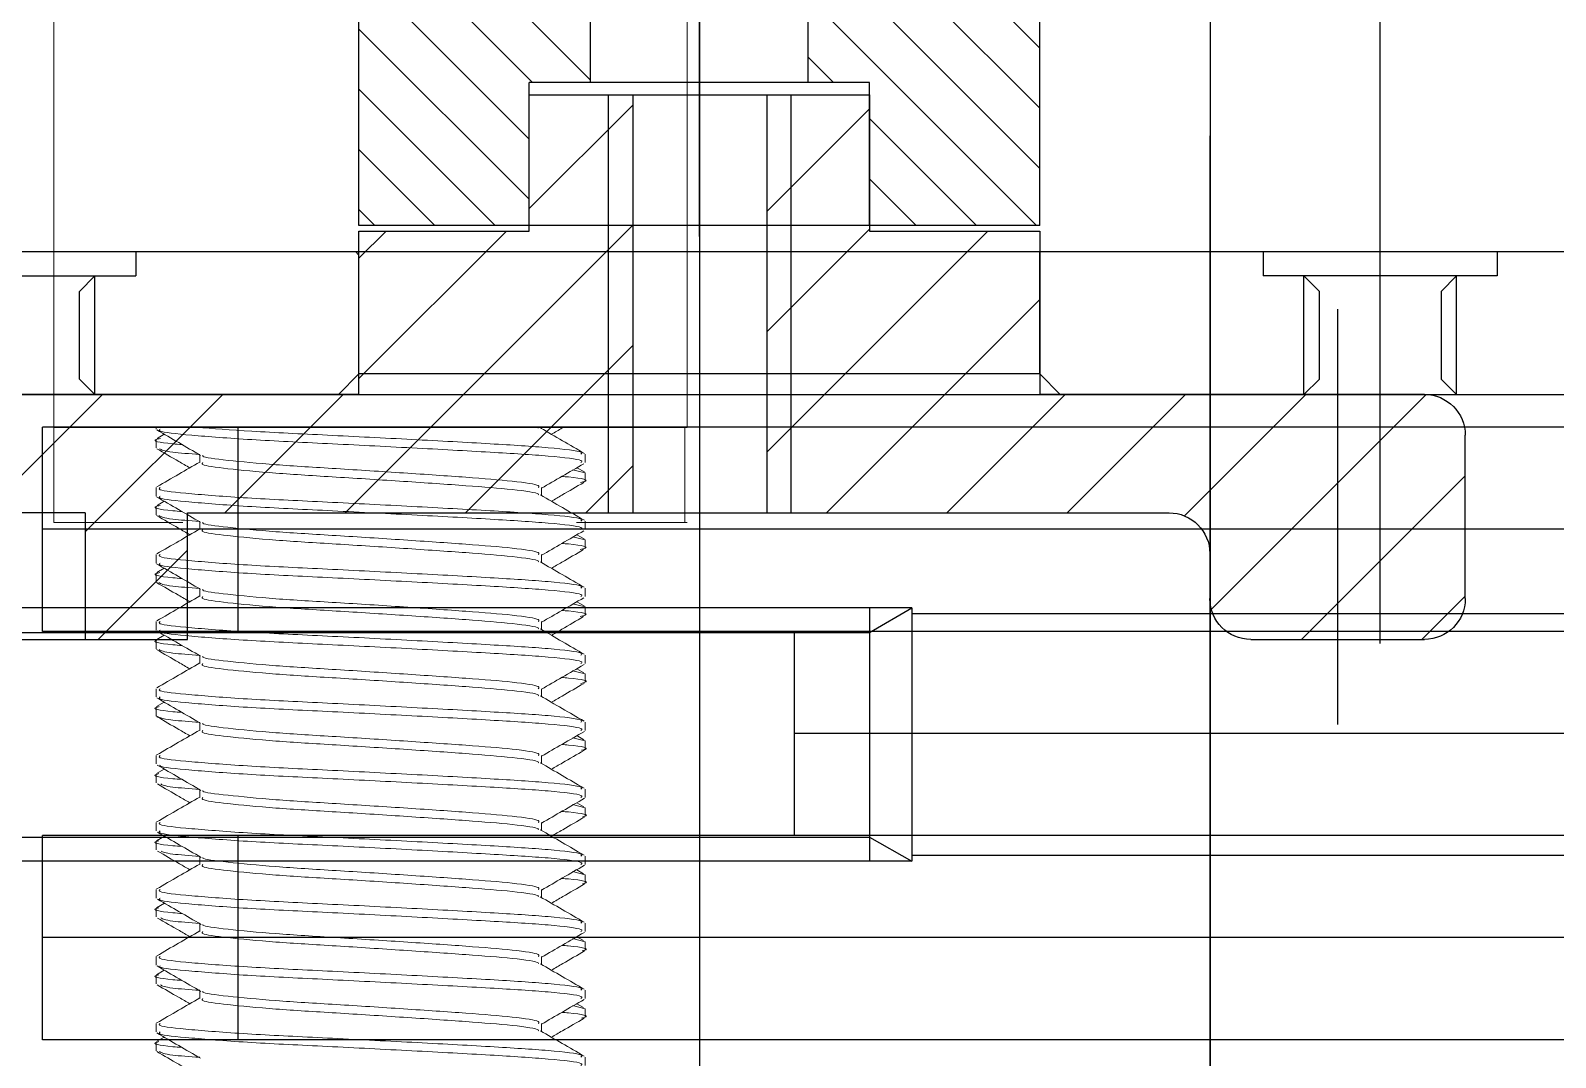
# Model space of a CAD drawing. Extents: x -73 to 76, y -94 to 26.
# Drawn here: x -17.676 to -16.556, y 12.119 to 12.874 of the extents above; entities that cross this region are included whole.
import ezdxf

# ---------------------------------------------------------------- set-up
doc = ezdxf.new("R2010")
doc.units = 0
doc.header["$MEASUREMENT"] = 0
doc.linetypes.add('CENTER', pattern=[2, 1.25, -0.25, 0.25, -0.25])
doc.layers.get('0').update_dxf_attribs({"linetype": 'CONTINUOUS'})
for name, color, linetype in [('10', 7, 'CONTINUOUS'), ('ARCHETYPE HOOK', 6, 'CONTINUOUS'), ('ARCHETYPE LATCH', 1, 'CONTINUOUS'), ('ARCHETYPE MOD FLIPPER', 2, 'CONTINUOUS'), ('ARCHETYPE POCKET', 2, 'CONTINUOUS'), ('ARCHETYPE THUMBTURN', 3, 'CONTINUOUS'), ('ARCHETYPE TT ADAPTER', 4, 'CONTINUOUS'), ('CENTERLINES', 40, 'CENTER'), ('FASTENERS', 6, 'CONTINUOUS'), ('TEXT', 7, 'CONTINUOUS')]:
    doc.layers.add(name, color=color, linetype=linetype)
doc.styles.add('SIMPLEX', font='simplex.shx', dxfattribs={"height": 0.125})

# ---------------------------------------------------------------- blocks, each defined once
blk = doc.blocks.new('A$C4B635C4E')
at = {"layer": 'FASTENERS'}
for p, q in [((0.1215, 0.2812), (1.4691, 0.2812)), ((1.4691, 0.2856), (2.9822, 0.2856)), ((1.4691, 0.2856), (1.4691, 0.0995)), ((1.5, 0.2677), (1.4691, 0.2856)), ((1.5, 0.2856), (1.5, 0.0995)), ((3, 0.2677), (1.5, 0.2677)), ((1.5, 0.1173), (1.4691, 0.0995)), ((3, 0.1173), (1.5, 0.1173)), ((0.1215, 0.1038), (1.4691, 0.1038)), ((1.4691, 0.0995), (2.9822, 0.0995))]:
    blk.add_line(p, q, dxfattribs=at)
blk = doc.blocks.new('A$C4DFD61B5')
at = {"layer": 'ARCHETYPE HOOK'}
for p, q in [((2.162, 0.8781), (2.162, 0)), ((2.162, 0), (2.162, 0.8781)), ((0, 0.6641), (3.0195, 0.6641)), ((2.8761, 0.6641), (2.8761, 0.5141)), ((3.0195, 0.5141), (3.0195, 0.6641)), ((0, 0.5891), (3.0195, 0.5891)), ((0, 0.5141), (3.0195, 0.5141)), ((2.4675, 0.5141), (2.4675, 0.3641)), ((0, 0.4391), (2.4675, 0.4391)), ((0, 0.3641), (3.0195, 0.3641)), ((2.8761, 0.3641), (2.8761, 0.2141)), ((3.0195, 0.2141), (3.0195, 0.3641)), ((0, 0.2891), (3.0195, 0.2891)), ((0, 0.2141), (3.0195, 0.2141))]:
    blk.add_line(p, q, dxfattribs=at)
blk = doc.blocks.new('*U20')
at = {"layer": '10'}
blk.add_point((22.3374, 10.7064), dxfattribs=at)
at = {"layer": '10', "style": 'SIMPLEX', "flags": 9}
for tag in ['LINE_1', 'LINE_2', 'LINE_3', 'LINE_4']:
    blk.add_attdef(tag, (22.3374, 10.7064), '', height=0.125, dxfattribs=at)
blk = doc.blocks.new('A$C6EB44D03')
at = {"ltscale": 0.25}
for p, q in [((1.14, 0.4735), (1.14, 0)), ((1.64, 0.0024), (1.64, 0.4759))]:
    blk.add_line(p, q, dxfattribs=at)
for p, q in [((2.725, 0.2905), (0.135, 0.2905)), ((1.0953, 0.2792), (1.084, 0.2905)), ((1.196, 0.2905), (1.1847, 0.2792)), ((1.39, 0.2755), (1.375, 0.2905)), ((1.89, 0.2755), (1.905, 0.2905)), ((2.084, 0.2905), (2.0953, 0.2792)), ((1.39, 0.2755), (1.89, 0.2755)), ((1.0953, 0.2148), (1.084, 0.2035)), ((1.196, 0.2035), (1.1847, 0.2148)), ((2.084, 0.2035), (2.0953, 0.2148)), ((1.054, 0.1855), (1.054, 0.2035)), ((1.226, 0.1855), (1.226, 0.2035)), ((2.054, 0.1855), (2.054, 0.2035)), ((2.725, 0.1855), (0.135, 0.1855)), ((1.8926, 0.1855), (1.89, 0.1881))]:
    blk.add_line(p, q)
at = {"ltscale": 0.2}
for p, q in [((1.084, 0.2905), (1.084, 0.2035)), ((1.196, 0.2905), (1.196, 0.2035)), ((2.084, 0.2905), (2.084, 0.2035))]:
    blk.add_line(p, q, dxfattribs=at)
at = {"ltscale": 0.3}
for p, q in [((1.0953, 0.2148), (1.0953, 0.2792)), ((1.1847, 0.2792), (1.1847, 0.2148)), ((2.0953, 0.2792), (2.0953, 0.2148)), ((1.054, 0.2035), (1.226, 0.2035)), ((2.226, 0.2035), (2.054, 0.2035))]:
    blk.add_line(p, q, dxfattribs=at)
at = {"ltscale": 0.5}
for p, q in [((1.39, 0.2755), (1.39, 0.1855)), ((1.89, 0.2755), (1.89, 0.1855))]:
    blk.add_line(p, q, dxfattribs=at)
at = {"xscale": -1, "rotation": 270}
blk.add_blockref('*U20', (-9.5664, -22.134), dxfattribs=at)
blk = doc.blocks.new('A$C6E207669')
at = {"layer": 'ARCHETYPE POCKET', "ltscale": 0.25}
for p, q in [((0.6875, 0), (0.6875, 0.3744)), ((1.1875, 0), (1.1875, 0.3744))]:
    blk.add_line(p, q, dxfattribs=at)
blk = doc.blocks.new('A$C0CAC1929')
at = {"layer": 'ARCHETYPE MOD FLIPPER'}
h = blk.add_hatch(dxfattribs=at)
h.set_pattern_fill('ANSI31', color=256, scale=0.5, style=0)
h.set_pattern_definition([(315, (-4.320155, -22.72588), (-0.04419417, -0.04419417), [])])
h.paths.add_polyline_path([(0.6115, 0.1555), (0.6296, 0.1555), (0.6296, 0.4625), (0.6115, 0.4625)])
h.paths.add_polyline_path([(0.6296, 0.1555), (0.9385, 0.1555), (0.9385, 0.0625), (1.0135, 0.0625), (1.0135, 0.1555), (1.1115, 0.1555), (1.1115, 0.0625), (1.1865, 0.0625), (1.1865, 0.1555), (1.3125, 0.1555), (1.3125, 0.2125, 0.414214), (1.2825, 0.2425), (0.8125, 0.2425), (0.8125, 0.3625), (0.6875, 0.3625), (0.6875, 0.4625), (0.6296, 0.4625)])
h.paths.add_polyline_path([(0.513, 0.4625), (0.4954, 0.4625), (0.4954, 0.1555), (0.513, 0.1555)])
h.paths.add_polyline_path([(0.4954, 0.4625), (0.4375, 0.4625), (0.4375, 0.3625), (0.3125, 0.3625), (0.3125, 0.2425), (0.03, 0.2425, 0.414214), (0, 0.2125), (0, 0.0925, 0.414214), (0.03, 0.0625), (0.1576, 0.0625, 0.414214), (0.1876, 0.0925), (0.1876, 0.1255, -0.414214), (0.2176, 0.1555), (0.4954, 0.1555)])
for p, q in [((0.5625, 0.525), (0.5625, 0.093)), ((0.4954, 0.4625), (0.4954, 0.1555)), ((0.513, 0.4625), (0.513, 0.1555)), ((0.6115, 0.4625), (0.6115, 0.1555)), ((0.6296, 0.4625), (0.6296, 0.1555)), ((0.3125, 0.3625), (0.3125, 0.2425)), ((0.4375, 0.3625), (0.3125, 0.3625)), ((0.8125, 0.3625), (0.6875, 0.3625)), ((0.8125, 0.2425), (0.8125, 0.3625)), ((0.0938, 0.305), (0.0938, 0)), ((0.03, 0.2425), (0.3125, 0.2425)), ((0.8125, 0.2425), (1.2825, 0.2425)), ((0, 0.0925), (0, 0.2125)), ((0.9385, 0.1555), (0.2176, 0.1555)), ((0.9385, 0.0625), (0.9385, 0.1555)), ((1.0135, 0.1555), (1.0135, 0.0625)), ((1.0135, 0.1555), (1.1115, 0.1555)), ((0.1876, 0.1255), (0.1876, 0.0925)), ((0.1576, 0.0625), (0.03, 0.0625)), ((1.1865, 0.0625), (0.9385, 0.0625))]:
    blk.add_line(p, q, dxfattribs=at)
at = {"layer": 'ARCHETYPE MOD FLIPPER', "ltscale": 0.5}
for p, q in [((0.6875, 0.4625), (0.4375, 0.4625)), ((0.6875, 0.4625), (0.4375, 0.4625)), ((0.4375, 0.4625), (0.4375, 0.3625)), ((0.6875, 0.3625), (0.6875, 0.4625))]:
    blk.add_line(p, q, dxfattribs=at)
at = {"layer": 'ARCHETYPE MOD FLIPPER'}
for centre, start, end in [((0.03, 0.2125), 90, 180), ((0.2176, 0.1255), 90, 180), ((0.03, 0.0925), 180, 270), ((0.1576, 0.0925), 270, 0)]:
    blk.add_arc(centre, 0.03, start, end, dxfattribs=at)
blk = doc.blocks.new('A$C52BB5B4C')
at = {"layer": 'ARCHETYPE TT ADAPTER'}
h = blk.add_hatch(dxfattribs=at)
h.set_pattern_fill('ANSI31', color=256, scale=0.25, style=0)
h.set_pattern_definition([(45, (-11.85516, -53.450457), (-0.022097087, 0.022097087), [])])
h.paths.add_polyline_path([(0.5, 0.165), (0.375, 0.165), (0.375, 0.31), (0.33, 0.31), (0.33, 0.105), (0.375, 0.105), (0.375, 0), (0.5, 0)])
h.paths.add_polyline_path([(0.125, 0.105), (0.17, 0.105), (0.17, 0.31), (0.125, 0.31), (0.125, 0.165), (0, 0.165), (0, 0), (0.125, 0)])
for p, q in [((0.125, 0.31), (0.375, 0.31)), ((0.125, 0.165), (0.125, 0.31)), ((0.375, 0.165), (0.375, 0.31)), ((0, 0.165), (0.125, 0.165)), ((0, 0), (0, 0.165)), ((0.375, 0.165), (0.5, 0.165)), ((0.5, 0), (0.5, 0.165)), ((0.125, 0.105), (0.375, 0.105)), ((0.125, 0), (0.125, 0.105)), ((0.375, 0), (0.375, 0.105)), ((0, 0), (0.5, 0))]:
    blk.add_line(p, q, dxfattribs=at)
at = {"layer": 'ARCHETYPE TT ADAPTER', "linetype": 'CENTER'}
for p, q in [((0.17, 0.105), (0.17, 0.31)), ((0.33, 0.105), (0.33, 0.31))]:
    blk.add_line(p, q, dxfattribs=at)
blk = doc.blocks.new('A$C793C4EF4')
at = {"layer": 'ARCHETYPE THUMBTURN'}
blk.add_line((0, 0.8125), (0.708, 0.8125), dxfattribs=at)
blk = doc.blocks.new('fadfadsf')
at = {"color": 7, "linetype": 'Continuous', "lineweight": 15}
for p, q in [((14.1526, 8.1384), (14.1526, 7.4884)), ((14.6176, 7.4884), (14.6176, 8.1384)), ((14.1526, 7.7734), (14.1526, 7.7034)), ((14.1544, 7.4184), (14.1544, 7.4884)), ((14.2596, 7.4884), (14.2596, 7.4875)), ((14.5418, 7.4803), (14.5366, 7.4833)), ((14.5426, 7.4871), (14.5426, 7.4884)), ((14.6176, 7.4184), (14.6176, 7.4884)), ((14.5426, 7.4733), (14.5426, 7.4795)), ((14.2276, 7.4687), (14.2276, 7.4625)), ((14.5106, 7.4625), (14.5106, 7.4682)), ((14.2368, 7.4573), (14.2276, 7.4549)), ((14.2276, 7.4549), (14.2276, 7.4487)), ((14.2336, 7.4587), (14.2281, 7.4556)), ((14.2596, 7.4441), (14.2596, 7.4383)), ((14.5426, 7.4379), (14.5426, 7.4441)), ((14.5419, 7.431), (14.5366, 7.4341)), ((14.5426, 7.4241), (14.5426, 7.4303)), ((14.2276, 7.4195), (14.2276, 7.4133)), ((14.5106, 7.4133), (14.5106, 7.419)), ((14.2367, 7.408), (14.2276, 7.4057)), ((14.2276, 7.4057), (14.2276, 7.3995)), ((14.2336, 7.4095), (14.2282, 7.4064)), ((14.2596, 7.3949), (14.2596, 7.3891)), ((14.5426, 7.3887), (14.5426, 7.3949)), ((14.542, 7.3818), (14.5366, 7.3849)), ((14.5426, 7.3749), (14.5426, 7.3811)), ((14.2276, 7.3703), (14.2276, 7.3641)), ((14.5106, 7.3641), (14.5106, 7.3698)), ((14.2368, 7.3588), (14.2276, 7.3565)), ((14.2336, 7.3603), (14.2283, 7.3572)), ((14.2276, 7.3565), (14.2276, 7.3503)), ((14.2596, 7.3457), (14.2596, 7.3399)), ((14.5426, 7.3395), (14.5426, 7.3457)), ((14.5421, 7.3325), (14.5366, 7.3357)), ((14.5426, 7.3257), (14.5426, 7.3319)), ((14.2276, 7.321), (14.2276, 7.3149)), ((14.5106, 7.3149), (14.5106, 7.3206)), ((14.2368, 7.3096), (14.2276, 7.3072)), ((14.2276, 7.3072), (14.2276, 7.3011)), ((14.2336, 7.3111), (14.2284, 7.3081)), ((14.2596, 7.2964), (14.2596, 7.2907)), ((14.5426, 7.2903), (14.5426, 7.2964)), ((14.5422, 7.2832), (14.5366, 7.2865)), ((14.5426, 7.2765), (14.5426, 7.2826)), ((14.2276, 7.2718), (14.2276, 7.2657)), ((14.5106, 7.2657), (14.5106, 7.2714)), ((14.2368, 7.2604), (14.2276, 7.258)), ((14.2276, 7.258), (14.2276, 7.2519)), ((14.2336, 7.2619), (14.2285, 7.2589)), ((14.2596, 7.2472), (14.2596, 7.2414)), ((14.5426, 7.2411), (14.5426, 7.2472)), ((14.5422, 7.234), (14.5366, 7.2372)), ((14.5426, 7.2273), (14.5426, 7.2334)), ((14.2276, 7.2226), (14.2276, 7.2165)), ((14.5106, 7.2165), (14.5106, 7.2222)), ((14.2369, 7.2112), (14.2276, 7.2088)), ((14.2276, 7.2088), (14.2276, 7.2027)), ((14.2336, 7.2126), (14.2285, 7.2097)), ((14.2596, 7.198), (14.2596, 7.1922)), ((14.5426, 7.1919), (14.5426, 7.198)), ((14.5422, 7.1847), (14.5365, 7.188)), ((14.5426, 7.1781), (14.5426, 7.1842)), ((14.2276, 7.1734), (14.2276, 7.1673)), ((14.5106, 7.1673), (14.5106, 7.173)), ((14.2369, 7.162), (14.2276, 7.1596)), ((14.2276, 7.1596), (14.2276, 7.1535)), ((14.2336, 7.1634), (14.2286, 7.1605)), ((14.2596, 7.1488), (14.2596, 7.143)), ((14.5426, 7.1426), (14.5426, 7.1488)), ((14.5423, 7.1355), (14.5365, 7.1388)), ((14.5426, 7.1288), (14.5426, 7.135)), ((14.2276, 7.1242), (14.2276, 7.118)), ((14.5106, 7.118), (14.5106, 7.1238)), ((14.2369, 7.1128), (14.2276, 7.1104)), ((14.2336, 7.1142), (14.2286, 7.1113)), ((14.2276, 7.1104), (14.2276, 7.1042)), ((14.2596, 7.0996), (14.2596, 7.0938)), ((14.5423, 7.0863), (14.5366, 7.0896)), ((14.5426, 7.0934), (14.5426, 7.0996)), ((14.5426, 7.0796), (14.5426, 7.0858)), ((14.2276, 7.075), (14.2276, 7.0688)), ((14.5106, 7.0688), (14.5106, 7.0745)), ((14.2368, 7.0636), (14.2276, 7.0612)), ((14.2276, 7.0612), (14.2276, 7.055)), ((14.2336, 7.065), (14.2286, 7.0621)), ((14.2596, 7.0504), (14.2596, 7.0446)), ((14.5426, 7.0442), (14.5426, 7.0504)), ((14.5422, 7.0371), (14.5366, 7.0404)), ((14.5426, 7.0304), (14.5426, 7.0366)), ((14.2276, 7.0258), (14.2276, 7.0196))]:
    blk.add_line(p, q, dxfattribs=at)
at = {"color": 7, "linetype": 'Continuous', "lineweight": 15, "flags": 128}
for points in [[(14.1526, 7.4884), (14.1599, 7.4884), (14.1813, 7.4884), (14.2156, 7.4884), (14.2605, 7.4884), (14.3132, 7.4884), (14.3705, 7.4884), (14.4286, 7.4884), (14.4841, 7.4884), (14.5333, 7.4884), (14.5732, 7.4884), (14.6013, 7.4884), (14.6157, 7.4884), (14.6176, 7.4884)], [(14.1526, 7.4184), (14.1599, 7.4184), (14.1813, 7.4184), (14.2156, 7.4184), (14.2339, 7.4184)], [(14.5229, 7.4184), (14.5333, 7.4184), (14.5732, 7.4184), (14.6013, 7.4184), (14.6157, 7.4184), (14.6176, 7.4184)]]:
    blk.add_lwpolyline(points, dxfattribs=at)
at = {"color": 7, "linetype": 'Continuous', "lineweight": 15}
for points, knots in [([(14.2602, 7.4879), (14.2549, 7.4848), (14.2442, 7.4786), (14.2334, 7.4724), (14.2281, 7.4693)], [0, 0, 0, 0, 0.499745, 1, 1, 1, 1]), ([(14.5126, 7.4884), (14.5013, 7.4875), (14.4733, 7.4854), (14.4169, 7.4827), (14.354, 7.4795), (14.2954, 7.4763), (14.2517, 7.4735), (14.2283, 7.4707), (14.23, 7.4692), (14.2306, 7.4687)], [0.1992718, 0.1992718, 0.1992718, 0.1992718, 0.3132193, 0.4355328, 0.5617777, 0.688023, 0.8103365, 0.937685, 1, 1, 1, 1]), ([(14.5396, 7.4871), (14.5402, 7.4866), (14.5419, 7.4851), (14.5188, 7.4827), (14.4754, 7.4793), (14.4169, 7.4765), (14.354, 7.4733), (14.2954, 7.4701), (14.2517, 7.4674), (14.2283, 7.4645), (14.23, 7.463), (14.2306, 7.4625)], [0, 0, 0, 0, 0.061778, 0.1858711, 0.3132194, 0.4355327, 0.5617777, 0.6880229, 0.8103364, 0.937685, 1, 1, 1, 1]), ([(14.2433, 7.4884), (14.2437, 7.4883), (14.2466, 7.4865), (14.2496, 7.4848), (14.2523, 7.4833)], [0.629142, 0.629142, 0.629142, 0.629142, 0.666804, 1, 1, 1, 1]), ([(14.5099, 7.4678), (14.5153, 7.4709), (14.526, 7.4772), (14.5367, 7.4834), (14.542, 7.4865)], [0, 0, 0, 0, 0.4997746, 1, 1, 1, 1]), ([(14.54, 7.4727), (14.5385, 7.4718), (14.5359, 7.4704), (14.5181, 7.469), (14.5106, 7.4685)], [0, 0, 0, 0, 0.580758, 1, 1, 1, 1]), ([(14.5179, 7.4587), (14.5206, 7.4602), (14.5286, 7.4649), (14.5367, 7.4696), (14.5421, 7.4727)], [0, 0, 0, 0, 0.333877, 1, 1, 1, 1]), ([(14.5394, 7.4803), (14.5406, 7.48), (14.5465, 7.4787), (14.5401, 7.4771), (14.5259, 7.4759), (14.5235, 7.4757)], [0, 0, 0, 0, 0.175582, 0.86398, 1, 1, 1, 1]), ([(14.2284, 7.4617), (14.2338, 7.4586), (14.2442, 7.4526), (14.2545, 7.4466), (14.2596, 7.4436)], [0, 0, 0, 0, 0.514775, 1, 1, 1, 1]), ([(14.5082, 7.4679), (14.5084, 7.4676), (14.509, 7.4664), (14.4913, 7.4642), (14.4572, 7.4609), (14.4104, 7.4581), (14.3603, 7.4549), (14.3136, 7.4517), (14.2787, 7.4489), (14.2601, 7.4461), (14.2615, 7.4446), (14.2619, 7.4441)], [0, 0, 0, 0, 0.029637, 0.157977, 0.289697, 0.416192, 0.546765, 0.677338, 0.803835, 0.935554, 1, 1, 1, 1]), ([(14.5082, 7.4625), (14.5087, 7.462), (14.5101, 7.4605), (14.4917, 7.4581), (14.4571, 7.4547), (14.4104, 7.4519), (14.3603, 7.4487), (14.3135, 7.4455), (14.2791, 7.4428), (14.2612, 7.4402), (14.2618, 7.439), (14.262, 7.4388)], [0, 0, 0, 0, 0.063967, 0.192451, 0.324318, 0.450955, 0.581675, 0.712395, 0.839034, 0.9709, 1, 1, 1, 1]), ([(14.542, 7.4447), (14.5366, 7.4478), (14.5262, 7.4539), (14.5157, 7.4599), (14.5106, 7.4629)], [0, 0, 0, 0, 0.511207, 1, 1, 1, 1]), ([(14.2446, 7.4523), (14.243, 7.4522), (14.2295, 7.4511), (14.2237, 7.4495), (14.2297, 7.4481), (14.231, 7.4479)], [0, 0, 0, 0, 0.098361, 0.805166, 1, 1, 1, 1]), ([(14.2603, 7.4387), (14.2549, 7.4356), (14.2442, 7.4294), (14.2335, 7.4232), (14.2281, 7.4201)], [0, 0, 0, 0, 0.4997469, 1, 1, 1, 1]), ([(14.2285, 7.4479), (14.2339, 7.4448), (14.2418, 7.4402), (14.2497, 7.4356), (14.2523, 7.4341)], [0, 0, 0, 0, 0.675234, 1, 1, 1, 1]), ([(14.5396, 7.4441), (14.5402, 7.4436), (14.5419, 7.4421), (14.5188, 7.4396), (14.4754, 7.4363), (14.4169, 7.4335), (14.354, 7.4303), (14.2954, 7.4271), (14.2517, 7.4243), (14.2283, 7.4215), (14.23, 7.42), (14.2306, 7.4195)], [0, 0, 0, 0, 0.061778, 0.1858711, 0.3132194, 0.4355328, 0.5617777, 0.6880229, 0.8103365, 0.937685, 1, 1, 1, 1]), ([(14.5396, 7.4379), (14.5402, 7.4374), (14.5419, 7.4359), (14.5188, 7.4335), (14.4754, 7.4301), (14.4169, 7.4273), (14.354, 7.4241), (14.2954, 7.4209), (14.2517, 7.4181), (14.2283, 7.4153), (14.23, 7.4138), (14.2306, 7.4133)], [0, 0, 0, 0, 0.061778, 0.185871, 0.313219, 0.435533, 0.561778, 0.688023, 0.810336, 0.937685, 1, 1, 1, 1]), ([(14.5101, 7.4187), (14.5154, 7.4218), (14.5261, 7.428), (14.5368, 7.4342), (14.5422, 7.4373)], [0, 0, 0, 0, 0.499807, 1, 1, 1, 1]), ([(14.5397, 7.431), (14.5408, 7.4308), (14.5465, 7.4295), (14.5401, 7.4279), (14.5259, 7.4267), (14.5235, 7.4265)], [0, 0, 0, 0, 0.165207, 0.862097, 1, 1, 1, 1]), ([(14.5082, 7.4188), (14.5084, 7.4185), (14.5091, 7.4172), (14.4914, 7.415), (14.4572, 7.4117), (14.4104, 7.4089), (14.3603, 7.4057), (14.3136, 7.4025), (14.2787, 7.3997), (14.2601, 7.3969), (14.2615, 7.3954), (14.2619, 7.3949)], [0, 0, 0, 0, 0.033838, 0.161623, 0.292772, 0.418719, 0.548728, 0.678735, 0.804684, 0.935833, 1, 1, 1, 1]), ([(14.5405, 7.4236), (14.5389, 7.4227), (14.5363, 7.4212), (14.518, 7.4198), (14.5106, 7.4193)], [0, 0, 0, 0, 0.591102, 1, 1, 1, 1]), ([(14.5179, 7.4095), (14.5206, 7.4111), (14.5288, 7.4158), (14.5369, 7.4205), (14.5422, 7.4236)], [0, 0, 0, 0, 0.339241, 1, 1, 1, 1]), ([(14.2285, 7.4124), (14.2339, 7.4093), (14.2442, 7.4033), (14.2546, 7.3973), (14.2596, 7.3944)], [0, 0, 0, 0, 0.517255, 1, 1, 1, 1]), ([(14.5082, 7.4133), (14.5087, 7.4128), (14.5101, 7.4113), (14.4917, 7.4089), (14.4571, 7.4055), (14.4104, 7.4027), (14.3603, 7.3995), (14.3135, 7.3963), (14.2791, 7.3935), (14.2613, 7.391), (14.2619, 7.3898), (14.262, 7.3896)], [0, 0, 0, 0, 0.064047, 0.192693, 0.324726, 0.451522, 0.582407, 0.713291, 0.840089, 0.972121, 1, 1, 1, 1]), ([(14.542, 7.3955), (14.5367, 7.3986), (14.5262, 7.4046), (14.5157, 7.4107), (14.5106, 7.4137)], [0, 0, 0, 0, 0.510286, 1, 1, 1, 1]), ([(14.2447, 7.4031), (14.243, 7.403), (14.2295, 7.4018), (14.2237, 7.4003), (14.2298, 7.3989), (14.2312, 7.3986)], [0, 0, 0, 0, 0.097619, 0.795322, 1, 1, 1, 1]), ([(14.2286, 7.3986), (14.234, 7.3955), (14.2419, 7.3909), (14.2498, 7.3863), (14.2523, 7.3849)], [0, 0, 0, 0, 0.679171, 1, 1, 1, 1]), ([(14.5396, 7.3949), (14.5402, 7.3944), (14.5419, 7.3929), (14.5188, 7.3904), (14.4754, 7.387), (14.4169, 7.3843), (14.354, 7.3811), (14.2954, 7.3779), (14.2517, 7.3751), (14.2283, 7.3723), (14.23, 7.3708), (14.2306, 7.3703)], [0, 0, 0, 0, 0.061778, 0.185871, 0.313219, 0.435533, 0.561778, 0.688023, 0.810336, 0.937685, 1, 1, 1, 1]), ([(14.2603, 7.3895), (14.255, 7.3864), (14.2443, 7.3802), (14.2336, 7.374), (14.2282, 7.3709)], [0, 0, 0, 0, 0.4997484, 1, 1, 1, 1]), ([(14.5396, 7.3887), (14.5402, 7.3882), (14.5419, 7.3867), (14.5188, 7.3843), (14.4754, 7.3809), (14.4169, 7.3781), (14.354, 7.3749), (14.2954, 7.3717), (14.2517, 7.3689), (14.2283, 7.3661), (14.23, 7.3646), (14.2306, 7.3641)], [0, 0, 0, 0, 0.061778, 0.185871, 0.313219, 0.435533, 0.561778, 0.688023, 0.810337, 0.937685, 1, 1, 1, 1]), ([(14.5101, 7.3695), (14.5154, 7.3726), (14.5261, 7.3788), (14.5368, 7.385), (14.5422, 7.3881)], [0, 0, 0, 0, 0.499808, 1, 1, 1, 1]), ([(14.5399, 7.3817), (14.5409, 7.3815), (14.5465, 7.3802), (14.5401, 7.3787), (14.5259, 7.3775), (14.5235, 7.3773)], [0, 0, 0, 0, 0.152639, 0.86005, 1, 1, 1, 1]), ([(14.5406, 7.3744), (14.5391, 7.3735), (14.5364, 7.372), (14.518, 7.3706), (14.5106, 7.37)], [0, 0, 0, 0, 0.595094, 1, 1, 1, 1]), ([(14.5179, 7.3603), (14.5207, 7.3619), (14.5288, 7.3666), (14.5369, 7.3713), (14.5423, 7.3744)], [0, 0, 0, 0, 0.34184, 1, 1, 1, 1]), ([(14.2285, 7.3632), (14.2339, 7.3601), (14.2442, 7.3541), (14.2546, 7.3481), (14.2596, 7.3452)], [0, 0, 0, 0, 0.516997, 1, 1, 1, 1]), ([(14.5082, 7.3695), (14.5084, 7.3693), (14.5091, 7.368), (14.4914, 7.3658), (14.4572, 7.3624), (14.4104, 7.3597), (14.3603, 7.3565), (14.3136, 7.3532), (14.2787, 7.3505), (14.2601, 7.3477), (14.2615, 7.3461), (14.2619, 7.3457)], [0, 0, 0, 0, 0.03349, 0.16132, 0.292517, 0.41851, 0.548565, 0.678619, 0.804614, 0.93581, 1, 1, 1, 1]), ([(14.5082, 7.3641), (14.5087, 7.3636), (14.5101, 7.3621), (14.4917, 7.3596), (14.4571, 7.3563), (14.4104, 7.3535), (14.3603, 7.3503), (14.3135, 7.3471), (14.2791, 7.3443), (14.2613, 7.3418), (14.2619, 7.3406), (14.262, 7.3404)], [0, 0, 0, 0, 0.064117, 0.192905, 0.325083, 0.452019, 0.583048, 0.714076, 0.841013, 0.973191, 1, 1, 1, 1]), ([(14.5421, 7.3462), (14.5367, 7.3493), (14.5262, 7.3554), (14.5157, 7.3615), (14.5106, 7.3645)], [0, 0, 0, 0, 0.50928, 1, 1, 1, 1]), ([(14.2446, 7.3539), (14.243, 7.3538), (14.2295, 7.3526), (14.2237, 7.3511), (14.2297, 7.3497), (14.2311, 7.3494)], [0, 0, 0, 0, 0.098251, 0.801389, 1, 1, 1, 1]), ([(14.2286, 7.3494), (14.2339, 7.3463), (14.2418, 7.3417), (14.2497, 7.3371), (14.2523, 7.3356)], [0, 0, 0, 0, 0.677965, 1, 1, 1, 1]), ([(14.2604, 7.3404), (14.255, 7.3372), (14.2443, 7.331), (14.2336, 7.3248), (14.2282, 7.3217)], [0, 0, 0, 0, 0.499758, 1, 1, 1, 1]), ([(14.5396, 7.3457), (14.5402, 7.3452), (14.5419, 7.3436), (14.5188, 7.3412), (14.4754, 7.3378), (14.4169, 7.3351), (14.354, 7.3319), (14.2954, 7.3286), (14.2517, 7.3259), (14.2283, 7.3231), (14.23, 7.3215), (14.2306, 7.321)], [0, 0, 0, 0, 0.061778, 0.185871, 0.313219, 0.435533, 0.561778, 0.688023, 0.810337, 0.937685, 1, 1, 1, 1]), ([(14.5396, 7.3395), (14.5402, 7.339), (14.5419, 7.3375), (14.5188, 7.335), (14.4754, 7.3317), (14.4169, 7.3289), (14.354, 7.3257), (14.2954, 7.3225), (14.2517, 7.3197), (14.2283, 7.3169), (14.23, 7.3154), (14.2306, 7.3149)], [0, 0, 0, 0, 0.061778, 0.1858711, 0.3132194, 0.4355328, 0.5617778, 0.6880229, 0.8103365, 0.937685, 1, 1, 1, 1]), ([(14.51, 7.3203), (14.5154, 7.3234), (14.5261, 7.3296), (14.5368, 7.3358), (14.5421, 7.3389)], [0, 0, 0, 0, 0.499822, 1, 1, 1, 1]), ([(14.5404, 7.3251), (14.5389, 7.3243), (14.5362, 7.3228), (14.518, 7.3214), (14.5106, 7.3208)], [0, 0, 0, 0, 0.589888, 1, 1, 1, 1]), ([(14.5179, 7.311), (14.5206, 7.3126), (14.5287, 7.3173), (14.5368, 7.322), (14.5422, 7.3251)], [0, 0, 0, 0, 0.340306, 1, 1, 1, 1]), ([(14.5401, 7.3325), (14.5411, 7.3323), (14.5465, 7.331), (14.5401, 7.3295), (14.5259, 7.3283), (14.5235, 7.3281)], [0, 0, 0, 0, 0.141578, 0.858329, 1, 1, 1, 1]), ([(14.2283, 7.3141), (14.2337, 7.311), (14.2441, 7.305), (14.2545, 7.2989), (14.2596, 7.296)], [0, 0, 0, 0, 0.514498, 1, 1, 1, 1]), ([(14.5082, 7.3203), (14.5084, 7.3201), (14.5091, 7.3188), (14.4914, 7.3166), (14.4572, 7.3132), (14.4104, 7.3105), (14.3603, 7.3072), (14.3136, 7.304), (14.2787, 7.3013), (14.2601, 7.2984), (14.2615, 7.2969), (14.2619, 7.2964)], [0, 0, 0, 0, 0.0321609, 0.1601672, 0.2915441, 0.4177103, 0.547944, 0.6781774, 0.8043454, 0.9357215, 1, 1, 1, 1]), ([(14.5082, 7.3149), (14.5087, 7.3144), (14.5101, 7.3129), (14.4917, 7.3104), (14.4571, 7.3071), (14.4104, 7.3043), (14.3603, 7.3011), (14.3135, 7.2979), (14.2792, 7.2951), (14.2613, 7.2926), (14.2619, 7.2914), (14.262, 7.2912)], [0, 0, 0, 0, 0.0641733, 0.1930728, 0.3253662, 0.4524126, 0.5835555, 0.7146975, 0.8417455, 0.9740383, 1, 1, 1, 1]), ([(14.5421, 7.297), (14.5368, 7.3001), (14.5263, 7.3062), (14.5158, 7.3123), (14.5106, 7.3153)], [0, 0, 0, 0, 0.508524, 1, 1, 1, 1]), ([(14.2446, 7.3047), (14.243, 7.3045), (14.2295, 7.3034), (14.2237, 7.3019), (14.2295, 7.3006), (14.2307, 7.3003)], [0, 0, 0, 0, 0.100041, 0.820194, 1, 1, 1, 1]), ([(14.2283, 7.3003), (14.2337, 7.2972), (14.2417, 7.2926), (14.2497, 7.2879), (14.2523, 7.2864)], [0, 0, 0, 0, 0.672803, 1, 1, 1, 1]), ([(14.5396, 7.2964), (14.5402, 7.2959), (14.5419, 7.2944), (14.5188, 7.292), (14.4754, 7.2886), (14.4169, 7.2859), (14.354, 7.2826), (14.2954, 7.2794), (14.2517, 7.2767), (14.2283, 7.2738), (14.23, 7.2723), (14.2306, 7.2718)], [0, 0, 0, 0, 0.061778, 0.185871, 0.313219, 0.435533, 0.561778, 0.688023, 0.810337, 0.937685, 1, 1, 1, 1]), ([(14.2604, 7.2912), (14.2551, 7.2881), (14.2444, 7.2818), (14.2336, 7.2756), (14.2283, 7.2725)], [0, 0, 0, 0, 0.499766, 1, 1, 1, 1]), ([(14.5396, 7.2903), (14.5402, 7.2898), (14.5419, 7.2883), (14.5188, 7.2858), (14.4754, 7.2825), (14.4169, 7.2797), (14.354, 7.2765), (14.2954, 7.2733), (14.2517, 7.2705), (14.2283, 7.2677), (14.23, 7.2662), (14.2306, 7.2657)], [0, 0, 0, 0, 0.061778, 0.1858711, 0.3132194, 0.4355328, 0.5617778, 0.688023, 0.8103365, 0.937685, 1, 1, 1, 1]), ([(14.5099, 7.271), (14.5152, 7.2741), (14.5259, 7.2803), (14.5366, 7.2865), (14.542, 7.2896)], [0, 0, 0, 0, 0.499843, 1, 1, 1, 1]), ([(14.5403, 7.2832), (14.5412, 7.283), (14.5465, 7.2818), (14.5401, 7.2803), (14.5259, 7.2791), (14.5235, 7.2789)], [0, 0, 0, 0, 0.132357, 0.856823, 1, 1, 1, 1]), ([(14.5082, 7.271), (14.5084, 7.2708), (14.509, 7.2696), (14.4913, 7.2674), (14.4572, 7.264), (14.4104, 7.2612), (14.3603, 7.258), (14.3136, 7.2548), (14.2787, 7.2521), (14.2601, 7.2492), (14.2615, 7.2477), (14.2619, 7.2472)], [0, 0, 0, 0, 0.029219, 0.157614, 0.289391, 0.41594, 0.54657, 0.677199, 0.803751, 0.935526, 1, 1, 1, 1]), ([(14.5426, 7.2765), (14.5408, 7.2754), (14.5381, 7.2737), (14.518, 7.2722), (14.5106, 7.2716)], [0, 0, 0, 0, 0.635845, 1, 1, 1, 1]), ([(14.5179, 7.2618), (14.5206, 7.2634), (14.5286, 7.268), (14.5366, 7.2727), (14.542, 7.2758)], [0, 0, 0, 0, 0.333793, 1, 1, 1, 1]), ([(14.2281, 7.265), (14.2335, 7.2619), (14.244, 7.2558), (14.2544, 7.2498), (14.2596, 7.2468)], [0, 0, 0, 0, 0.511143, 1, 1, 1, 1]), ([(14.5082, 7.2657), (14.5087, 7.2652), (14.5101, 7.2637), (14.4917, 7.2612), (14.4571, 7.2579), (14.4104, 7.2551), (14.3603, 7.2519), (14.3135, 7.2487), (14.2792, 7.2459), (14.2613, 7.2434), (14.2619, 7.2422), (14.262, 7.242)], [0, 0, 0, 0, 0.06421, 0.193185, 0.325555, 0.452675, 0.583893, 0.715111, 0.842233, 0.974602, 1, 1, 1, 1]), ([(14.5422, 7.2477), (14.5368, 7.2508), (14.5263, 7.2569), (14.5158, 7.263), (14.5106, 7.266)], [0, 0, 0, 0, 0.5080184, 1, 1, 1, 1]), ([(14.2446, 7.2555), (14.243, 7.2553), (14.2295, 7.2542), (14.2236, 7.2527), (14.2292, 7.2514), (14.2301, 7.2512)], [0, 0, 0, 0, 0.102829, 0.845615, 1, 1, 1, 1]), ([(14.2281, 7.2512), (14.2335, 7.2481), (14.2415, 7.2434), (14.2496, 7.2388), (14.2523, 7.2372)], [0, 0, 0, 0, 0.666236, 1, 1, 1, 1]), ([(14.5396, 7.2472), (14.5402, 7.2467), (14.5419, 7.2452), (14.5188, 7.2428), (14.4754, 7.2394), (14.4169, 7.2366), (14.354, 7.2334), (14.2954, 7.2302), (14.2517, 7.2274), (14.2283, 7.2246), (14.23, 7.2231), (14.2306, 7.2226)], [0, 0, 0, 0, 0.061778, 0.185871, 0.313219, 0.435533, 0.561778, 0.688023, 0.810336, 0.937685, 1, 1, 1, 1]), ([(14.2605, 7.242), (14.2551, 7.2389), (14.2444, 7.2326), (14.2337, 7.2264), (14.2283, 7.2233)], [0, 0, 0, 0, 0.499776, 1, 1, 1, 1]), ([(14.5396, 7.2403), (14.5398, 7.2401), (14.5406, 7.2388), (14.5184, 7.2366), (14.4756, 7.2333), (14.4168, 7.2305), (14.354, 7.2273), (14.2954, 7.2241), (14.2517, 7.2213), (14.2283, 7.2185), (14.23, 7.217), (14.2306, 7.2165)], [0, 0, 0, 0, 0.0302841, 0.1585427, 0.2901658, 0.4165848, 0.5470677, 0.6775506, 0.80397, 0.9355932, 1, 1, 1, 1]), ([(14.5097, 7.2217), (14.515, 7.2248), (14.5257, 7.231), (14.5364, 7.2372), (14.5418, 7.2403)], [0, 0, 0, 0, 0.499852, 1, 1, 1, 1]), ([(14.5392, 7.2264), (14.5378, 7.2256), (14.5351, 7.2242), (14.5181, 7.223), (14.5106, 7.2224)], [0, 0, 0, 0, 0.558781, 1, 1, 1, 1]), ([(14.5179, 7.2126), (14.5205, 7.2141), (14.5284, 7.2187), (14.5363, 7.2233), (14.5417, 7.2264)], [0, 0, 0, 0, 0.325383, 1, 1, 1, 1]), ([(14.5405, 7.234), (14.5412, 7.2338), (14.5465, 7.2326), (14.5401, 7.231), (14.5259, 7.2299), (14.5235, 7.2297)], [0, 0, 0, 0, 0.124943, 0.855072, 1, 1, 1, 1]), ([(14.228, 7.2159), (14.2333, 7.2128), (14.2439, 7.2067), (14.2544, 7.2006), (14.2596, 7.1976)], [0, 0, 0, 0, 0.508487, 1, 1, 1, 1]), ([(14.5082, 7.2217), (14.5083, 7.2215), (14.5089, 7.2203), (14.4912, 7.2182), (14.4572, 7.2148), (14.4104, 7.212), (14.3603, 7.2088), (14.3136, 7.2056), (14.2787, 7.2028), (14.2601, 7.2), (14.2615, 7.1985), (14.2619, 7.198)], [0, 0, 0, 0, 0.024315, 0.153359, 0.285801, 0.41299, 0.54428, 0.675569, 0.802759, 0.9352, 1, 1, 1, 1]), ([(14.5082, 7.2165), (14.5087, 7.216), (14.5101, 7.2145), (14.4917, 7.212), (14.4571, 7.2087), (14.4104, 7.2059), (14.3603, 7.2027), (14.3135, 7.1995), (14.2792, 7.1967), (14.2613, 7.1942), (14.2619, 7.193), (14.262, 7.1928)], [0, 0, 0, 0, 0.064225, 0.19323, 0.325631, 0.45278, 0.584029, 0.715278, 0.842429, 0.97483, 1, 1, 1, 1]), ([(14.5422, 7.1985), (14.5369, 7.2016), (14.5263, 7.2077), (14.5158, 7.2138), (14.5106, 7.2168)], [0, 0, 0, 0, 0.5077352, 1, 1, 1, 1]), ([(14.2446, 7.2062), (14.243, 7.2061), (14.2296, 7.205), (14.2236, 7.2035), (14.2289, 7.2023), (14.2297, 7.2021)], [0, 0, 0, 0, 0.105712, 0.868197, 1, 1, 1, 1]), ([(14.228, 7.2021), (14.2333, 7.199), (14.2414, 7.1943), (14.2495, 7.1896), (14.2523, 7.188)], [0, 0, 0, 0, 0.660836, 1, 1, 1, 1]), ([(14.2605, 7.1928), (14.2551, 7.1897), (14.2444, 7.1834), (14.2337, 7.1772), (14.2283, 7.1741)], [0, 0, 0, 0, 0.499791, 1, 1, 1, 1]), ([(14.5396, 7.198), (14.5402, 7.1975), (14.5419, 7.196), (14.5188, 7.1936), (14.4754, 7.1902), (14.4169, 7.1874), (14.354, 7.1842), (14.2954, 7.181), (14.2517, 7.1782), (14.2283, 7.1754), (14.23, 7.1739), (14.2306, 7.1734)], [0, 0, 0, 0, 0.061778, 0.185871, 0.313219, 0.435533, 0.561778, 0.688023, 0.810336, 0.937685, 1, 1, 1, 1]), ([(14.5396, 7.1919), (14.5402, 7.1914), (14.5419, 7.1899), (14.5188, 7.1874), (14.4754, 7.184), (14.4169, 7.1813), (14.354, 7.1781), (14.2954, 7.1748), (14.2517, 7.1721), (14.2283, 7.1693), (14.23, 7.1678), (14.2306, 7.1673)], [0, 0, 0, 0, 0.061778, 0.185871, 0.313219, 0.435533, 0.561778, 0.688023, 0.810337, 0.937685, 1, 1, 1, 1]), ([(14.5095, 7.1724), (14.5149, 7.1755), (14.5256, 7.1817), (14.5363, 7.1879), (14.5416, 7.191)], [0, 0, 0, 0, 0.4998175, 1, 1, 1, 1]), ([(14.5406, 7.1847), (14.5413, 7.1846), (14.5465, 7.1833), (14.5401, 7.1818), (14.5258, 7.1806), (14.5235, 7.1805)], [0, 0, 0, 0, 0.119645, 0.853557, 1, 1, 1, 1]), ([(14.5082, 7.1724), (14.5083, 7.1722), (14.5088, 7.1711), (14.4912, 7.169), (14.4572, 7.1656), (14.4104, 7.1628), (14.3603, 7.1596), (14.3136, 7.1564), (14.2787, 7.1536), (14.2601, 7.1508), (14.2615, 7.1493), (14.2619, 7.1488)], [0, 0, 0, 0, 0.021154, 0.150616, 0.283487, 0.411088, 0.542803, 0.674518, 0.80212, 0.93499, 1, 1, 1, 1]), ([(14.539, 7.1771), (14.5375, 7.1764), (14.5349, 7.175), (14.5181, 7.1738), (14.5106, 7.1732)], [0, 0, 0, 0, 0.552376, 1, 1, 1, 1]), ([(14.5179, 7.1634), (14.5204, 7.1649), (14.5283, 7.1694), (14.5362, 7.174), (14.5415, 7.1771)], [0, 0, 0, 0, 0.3213338, 1, 1, 1, 1]), ([(14.2446, 7.157), (14.243, 7.1569), (14.2296, 7.1558), (14.2236, 7.1543), (14.2288, 7.1531), (14.2295, 7.153)], [0, 0, 0, 0, 0.106882, 0.877941, 1, 1, 1, 1]), ([(14.228, 7.1667), (14.2333, 7.1636), (14.2439, 7.1575), (14.2544, 7.1514), (14.2596, 7.1484)], [0, 0, 0, 0, 0.5086179, 1, 1, 1, 1]), ([(14.5082, 7.1673), (14.5087, 7.1668), (14.5101, 7.1652), (14.4917, 7.1628), (14.4571, 7.1594), (14.4104, 7.1567), (14.3603, 7.1535), (14.3135, 7.1502), (14.2792, 7.1475), (14.2613, 7.145), (14.2619, 7.1438), (14.262, 7.1436)], [0, 0, 0, 0, 0.064223, 0.193222, 0.325618, 0.452762, 0.584006, 0.715249, 0.842396, 0.97479, 1, 1, 1, 1]), ([(14.5422, 7.1493), (14.5369, 7.1524), (14.5263, 7.1585), (14.5158, 7.1646), (14.5106, 7.1676)], [0, 0, 0, 0, 0.507657, 1, 1, 1, 1]), ([(14.2279, 7.153), (14.2332, 7.1498), (14.2414, 7.1451), (14.2495, 7.1404), (14.2523, 7.1388)], [0, 0, 0, 0, 0.658229, 1, 1, 1, 1]), ([(14.5396, 7.1488), (14.5402, 7.1483), (14.5419, 7.1468), (14.5188, 7.1443), (14.4754, 7.141), (14.4169, 7.1382), (14.354, 7.135), (14.2954, 7.1318), (14.2517, 7.129), (14.2283, 7.1262), (14.23, 7.1247), (14.2306, 7.1242)], [0, 0, 0, 0, 0.061778, 0.185871, 0.313219, 0.435533, 0.561778, 0.688023, 0.810336, 0.937685, 1, 1, 1, 1]), ([(14.2605, 7.1435), (14.2551, 7.1404), (14.2444, 7.1342), (14.2337, 7.128), (14.2283, 7.1249)], [0, 0, 0, 0, 0.4998062, 1, 1, 1, 1]), ([(14.5396, 7.1426), (14.5402, 7.1421), (14.5419, 7.1406), (14.5188, 7.1382), (14.4754, 7.1348), (14.4169, 7.1321), (14.354, 7.1288), (14.2954, 7.1256), (14.2517, 7.1229), (14.2283, 7.12), (14.23, 7.1185), (14.2306, 7.118)], [0, 0, 0, 0, 0.061778, 0.185871, 0.313219, 0.435533, 0.561778, 0.688023, 0.810336, 0.937685, 1, 1, 1, 1]), ([(14.5096, 7.1232), (14.5149, 7.1263), (14.5256, 7.1325), (14.5363, 7.1387), (14.5417, 7.1418)], [0, 0, 0, 0, 0.499786, 1, 1, 1, 1]), ([(14.5406, 7.1355), (14.5413, 7.1353), (14.5465, 7.1341), (14.5401, 7.1326), (14.5258, 7.1314), (14.5235, 7.1312)], [0, 0, 0, 0, 0.11769, 0.853356, 1, 1, 1, 1]), ([(14.5391, 7.128), (14.5377, 7.1272), (14.5351, 7.1258), (14.5181, 7.1245), (14.5106, 7.124)], [0, 0, 0, 0, 0.555891, 1, 1, 1, 1]), ([(14.5179, 7.1142), (14.5204, 7.1157), (14.5283, 7.1203), (14.5362, 7.1248), (14.5416, 7.1279)], [0, 0, 0, 0, 0.322365, 1, 1, 1, 1]), ([(14.2281, 7.1174), (14.2334, 7.1143), (14.2439, 7.1082), (14.2544, 7.1021), (14.2596, 7.0991)], [0, 0, 0, 0, 0.50936, 1, 1, 1, 1]), ([(14.5082, 7.1232), (14.5083, 7.123), (14.5088, 7.1219), (14.4912, 7.1197), (14.4572, 7.1164), (14.4104, 7.1136), (14.3603, 7.1104), (14.3136, 7.1072), (14.2787, 7.1044), (14.2601, 7.1016), (14.2615, 7.1001), (14.2619, 7.0996)], [0, 0, 0, 0, 0.021442, 0.150866, 0.283698, 0.411261, 0.542938, 0.674613, 0.802179, 0.93501, 1, 1, 1, 1]), ([(14.5082, 7.118), (14.5087, 7.1175), (14.5101, 7.116), (14.4917, 7.1136), (14.4571, 7.1102), (14.4104, 7.1075), (14.3603, 7.1042), (14.3135, 7.101), (14.2792, 7.0983), (14.2613, 7.0958), (14.2619, 7.0945), (14.262, 7.0944)], [0, 0, 0, 0, 0.064202, 0.193159, 0.325512, 0.452615, 0.583817, 0.715018, 0.842123, 0.974475, 1, 1, 1, 1]), ([(14.5422, 7.1), (14.5369, 7.1032), (14.5263, 7.1093), (14.5158, 7.1154), (14.5106, 7.1184)], [0, 0, 0, 0, 0.507768, 1, 1, 1, 1]), ([(14.2446, 7.1078), (14.243, 7.1077), (14.2296, 7.1066), (14.2236, 7.1051), (14.229, 7.1039), (14.2297, 7.1037)], [0, 0, 0, 0, 0.105414, 0.866613, 1, 1, 1, 1]), ([(14.228, 7.1037), (14.2333, 7.1006), (14.2414, 7.0959), (14.2495, 7.0912), (14.2523, 7.0896)], [0, 0, 0, 0, 0.659742, 1, 1, 1, 1]), ([(14.2604, 7.0943), (14.2551, 7.0912), (14.2444, 7.085), (14.2337, 7.0788), (14.2283, 7.0757)], [0, 0, 0, 0, 0.499818, 1, 1, 1, 1]), ([(14.5396, 7.0996), (14.5402, 7.0991), (14.5419, 7.0976), (14.5188, 7.0951), (14.4754, 7.0918), (14.4169, 7.089), (14.354, 7.0858), (14.2954, 7.0826), (14.2517, 7.0798), (14.2283, 7.077), (14.23, 7.0755), (14.2306, 7.075)], [0, 0, 0, 0, 0.061778, 0.1858711, 0.3132193, 0.4355327, 0.5617777, 0.6880229, 0.8103364, 0.937685, 1, 1, 1, 1]), ([(14.5396, 7.0927), (14.5398, 7.0924), (14.5407, 7.0912), (14.5184, 7.089), (14.4755, 7.0856), (14.4168, 7.0828), (14.354, 7.0796), (14.2954, 7.0764), (14.2517, 7.0737), (14.2283, 7.0708), (14.23, 7.0693), (14.2306, 7.0688)], [0, 0, 0, 0, 0.031846, 0.159898, 0.291309, 0.417525, 0.547797, 0.67807, 0.804286, 0.935697, 1, 1, 1, 1]), ([(14.5097, 7.074), (14.5151, 7.0771), (14.5258, 7.0833), (14.5365, 7.0895), (14.5418, 7.0927)], [0, 0, 0, 0, 0.4997685, 1, 1, 1, 1]), ([(14.5395, 7.0788), (14.538, 7.078), (14.5354, 7.0766), (14.5181, 7.0753), (14.5106, 7.0748)], [0, 0, 0, 0, 0.566744, 1, 1, 1, 1]), ([(14.5179, 7.065), (14.5205, 7.0665), (14.5285, 7.0711), (14.5365, 7.0757), (14.5418, 7.0788)], [0, 0, 0, 0, 0.3273499, 1, 1, 1, 1]), ([(14.5406, 7.0863), (14.5413, 7.0861), (14.5465, 7.0849), (14.5401, 7.0834), (14.5259, 7.0822), (14.5235, 7.082)], [0, 0, 0, 0, 0.118433, 0.854133, 1, 1, 1, 1]), ([(14.2282, 7.0681), (14.2335, 7.065), (14.244, 7.059), (14.2545, 7.0529), (14.2596, 7.0499)], [0, 0, 0, 0, 0.5111302, 1, 1, 1, 1]), ([(14.5082, 7.0741), (14.5083, 7.0739), (14.5089, 7.0727), (14.4912, 7.0705), (14.4572, 7.0672), (14.4104, 7.0644), (14.3603, 7.0612), (14.3136, 7.058), (14.2787, 7.0552), (14.2601, 7.0524), (14.2615, 7.0509), (14.2619, 7.0504)], [0, 0, 0, 0, 0.02461, 0.153615, 0.286017, 0.413167, 0.544417, 0.675667, 0.802819, 0.93522, 1, 1, 1, 1]), ([(14.5082, 7.0688), (14.5087, 7.0683), (14.5101, 7.0668), (14.4917, 7.0644), (14.4571, 7.061), (14.4104, 7.0582), (14.3603, 7.055), (14.3135, 7.0518), (14.2791, 7.0491), (14.2613, 7.0465), (14.2619, 7.0453), (14.262, 7.0451)], [0, 0, 0, 0, 0.064162, 0.193037, 0.325307, 0.45233, 0.583448, 0.714566, 0.841591, 0.97386, 1, 1, 1, 1]), ([(14.5422, 7.0508), (14.5369, 7.0539), (14.5263, 7.0601), (14.5158, 7.0662), (14.5106, 7.0692)], [0, 0, 0, 0, 0.508052, 1, 1, 1, 1]), ([(14.2446, 7.0586), (14.243, 7.0585), (14.2295, 7.0574), (14.2236, 7.0558), (14.2293, 7.0546), (14.2303, 7.0543)], [0, 0, 0, 0, 0.101596, 0.835351, 1, 1, 1, 1]), ([(14.2282, 7.0543), (14.2335, 7.0512), (14.2416, 7.0466), (14.2496, 7.0419), (14.2523, 7.0404)], [0, 0, 0, 0, 0.666224, 1, 1, 1, 1]), ([(14.2604, 7.0451), (14.2551, 7.042), (14.2444, 7.0358), (14.2337, 7.0296), (14.2283, 7.0265)], [0, 0, 0, 0, 0.499829, 1, 1, 1, 1]), ([(14.5396, 7.0504), (14.5402, 7.0499), (14.5419, 7.0484), (14.5188, 7.0459), (14.4754, 7.0426), (14.4169, 7.0398), (14.354, 7.0366), (14.2954, 7.0334), (14.2517, 7.0306), (14.2283, 7.0278), (14.23, 7.0263), (14.2306, 7.0258)], [0, 0, 0, 0, 0.061778, 0.185871, 0.313219, 0.435533, 0.561778, 0.688023, 0.810337, 0.937685, 1, 1, 1, 1]), ([(14.5396, 7.0442), (14.5402, 7.0437), (14.5419, 7.0422), (14.5188, 7.0398), (14.4754, 7.0364), (14.4169, 7.0336), (14.354, 7.0304), (14.2954, 7.0272), (14.2517, 7.0244), (14.2283, 7.0216), (14.23, 7.0201), (14.2306, 7.0196)], [0, 0, 0, 0, 0.061778, 0.185871, 0.313219, 0.435533, 0.561778, 0.688023, 0.810336, 0.937685, 1, 1, 1, 1]), ([(14.5099, 7.0249), (14.5153, 7.028), (14.526, 7.0342), (14.5367, 7.0404), (14.542, 7.0435)], [0, 0, 0, 0, 0.499775, 1, 1, 1, 1]), ([(14.5405, 7.0371), (14.5413, 7.0369), (14.5465, 7.0357), (14.5401, 7.0342), (14.5259, 7.033), (14.5235, 7.0328)], [0, 0, 0, 0, 0.121236, 0.855003, 1, 1, 1, 1]), ([(14.54, 7.0298), (14.5385, 7.0289), (14.5359, 7.0274), (14.5181, 7.0261), (14.5106, 7.0256)], [0, 0, 0, 0, 0.580028, 1, 1, 1, 1]), ([(14.5179, 7.0157), (14.5206, 7.0173), (14.5286, 7.022), (14.5367, 7.0267), (14.542, 7.0298)], [0, 0, 0, 0, 0.3338055, 1, 1, 1, 1])]:
    blk.add_open_spline(points, degree=3, knots=knots, dxfattribs=at)
blk.add_open_spline([(14.2618, 7.4884), (14.2618, 7.4883), (14.2619, 7.4881), (14.262, 7.4879)], degree=3, dxfattribs=at)

msp = doc.modelspace()

# ---------------------------------------------------------------- linework, layer by layer
at = {"layer": 'CENTERLINES'}
for p, q in [((-17.1851, 12.8943), (-17.1851, 11.8198)), ((-16.8101, 12.8943), (-16.8101, 11.8198))]:
    msp.add_line(p, q, dxfattribs=at)

# ---------------------------------------------------------------- block references
at = {"layer": 'ARCHETYPE HOOK', "xscale": -1}
msp.add_blockref('A$C4DFD61B5', (-14.6481, 11.918), dxfattribs=at)
at = {"layer": 'ARCHETYPE LATCH', "rotation": 180}
msp.add_blockref('A$C6EB44D03', (-15.5451, 12.8967), dxfattribs=at)
at = {"layer": 'ARCHETYPE MOD FLIPPER', "xscale": -1}
msp.add_blockref('A$C0CAC1929', (-16.6226, 12.3637), dxfattribs=at)
at = {"layer": 'ARCHETYPE POCKET', "xscale": -1}
msp.add_blockref('A$C6E207669', (-15.9976, 12.7222), dxfattribs=at)
at = {"layer": 'ARCHETYPE THUMBTURN', "xscale": -1, "rotation": 270}
msp.add_blockref('A$C793C4EF4', (-17.9976, 12.7704), dxfattribs=at)
at = {"layer": 'ARCHETYPE TT ADAPTER', "xscale": -1}
msp.add_blockref('A$C52BB5B4C', (-16.9351, 12.7304), dxfattribs=at)
at = {"layer": 'FASTENERS', "xscale": -1}
msp.add_blockref('A$C4B635C4E', (-15.5601, 12.1637), dxfattribs=at)
at = {"layer": 'TEXT', "xscale": -1}
msp.add_blockref('fadfadsf', (-3.0415, 5.0936), dxfattribs=at)

doc.saveas('drawing.dxf')
